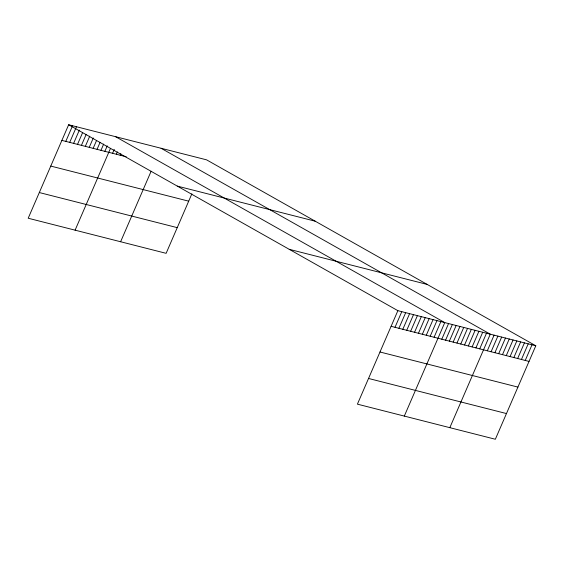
<?xml version="1.0" encoding="UTF-8"?>
<svg xmlns="http://www.w3.org/2000/svg" width="564" height="564" viewBox="0 0 564 564"><rect width="100%" height="100%" fill="white"/><g stroke="black" fill="none" stroke-linecap="round" stroke-linejoin="round"><path stroke-width="0.85" d="M535.8 345.767L397.874 310.672L357.414 404.155L495.347 439.25L535.8 345.767L206.586 159.845L68.653 124.75L28.2 218.233L166.126 253.328L191.873 193.833M65.798 141.388L72.566 125.744M69.703 142.382L76.471 126.738M73.609 143.376L79.362 130.08M77.522 144.37L82.598 132.639M81.427 145.364L86.165 134.415M85.333 146.358L89.732 136.192M89.239 147.352L93.307 137.968M93.152 148.346L96.536 140.528M97.057 149.34L100.103 142.304M100.963 150.334L103.67 144.081M104.876 151.328L107.245 145.857M75.097 230.168L110.473 148.41M112.574 153.288L114.266 149.375M116.367 154.254L117.382 151.906M120.16 155.22L120.837 153.655M120.611 241.752L151.124 171.244M395.011 327.303L401.779 311.666M398.917 328.297L405.685 312.66M402.823 329.291L409.598 313.654M406.736 330.285L413.504 314.649M410.641 331.279L417.409 315.643M414.547 332.281L421.322 316.637M418.46 333.275L425.228 317.631M422.365 334.269L429.134 318.625M426.271 335.263L433.046 319.619M430.184 336.257L436.952 320.613M434.09 337.251L440.858 321.607M404.31 416.091L444.763 322.601L115.549 136.678M441.788 339.211L448.563 323.567M445.581 340.177L452.356 324.533M449.374 341.135L456.149 325.498M453.167 342.101L459.942 326.464M456.967 343.067L463.735 327.43M460.76 344.033L467.528 328.396M464.553 344.999L471.321 329.355M468.346 345.965L475.114 330.321M472.139 346.93L478.906 331.287M475.931 347.896L482.699 332.252M479.724 348.862L486.492 333.218M449.825 427.667L490.285 334.184L161.064 148.262M487.31 350.787L494.078 335.15M491.103 351.753L497.871 336.116M494.896 352.719L501.664 337.082M498.689 353.684L505.457 338.047M502.482 354.65L509.25 339.006M506.275 355.616L513.043 339.972M510.067 356.582L516.836 340.938M513.86 357.548L520.628 341.904M517.653 358.514L524.421 342.87M521.446 359.472L528.214 343.836M525.239 360.438L532.007 344.801M61.885 140.394L126.23 156.764M177.293 186.106L315.227 221.201M50.767 166.077L188.7 201.172M289.226 249.316L427.159 284.411M39.318 192.55L177.244 227.644M391.106 326.309L529.032 361.404M379.988 351.999L517.914 387.094M368.532 378.465L506.465 413.56M68.653 124.75L397.874 310.672"/></g></svg>
